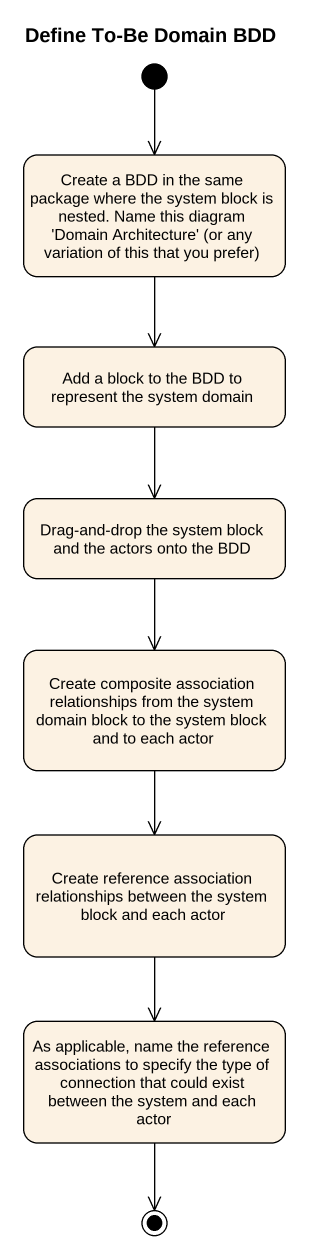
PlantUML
@startuml
title Define To-Be Domain BDD
hide empty description
state "Create a BDD in the same package where the system block is nested. Name this diagram 'Domain Architecture' (or any variation of this that you prefer)" as Create_a_BDD_in_the_same
state "Add a block to the BDD to represent the system domain" as Add_a_block_to_the_BDD_to
state "Drag-and-drop the system block and the actors onto the BDD" as Drag_and_drop_the_system
state "Create composite association relationships from the system domain block to the system block and to each actor" as Create_composite
state "Create reference association relationships between the system block and each actor" as Create_reference
state "As applicable, name the reference associations to specify the type of connection that could exist between the system and each actor" as As_applicable_name_the
[*] --> Create_a_BDD_in_the_same
Create_a_BDD_in_the_same --> Add_a_block_to_the_BDD_to
Add_a_block_to_the_BDD_to --> Drag_and_drop_the_system
Drag_and_drop_the_system --> Create_composite
Create_composite --> Create_reference
Create_reference --> As_applicable_name_the
As_applicable_name_the --> [*]
@enduml
